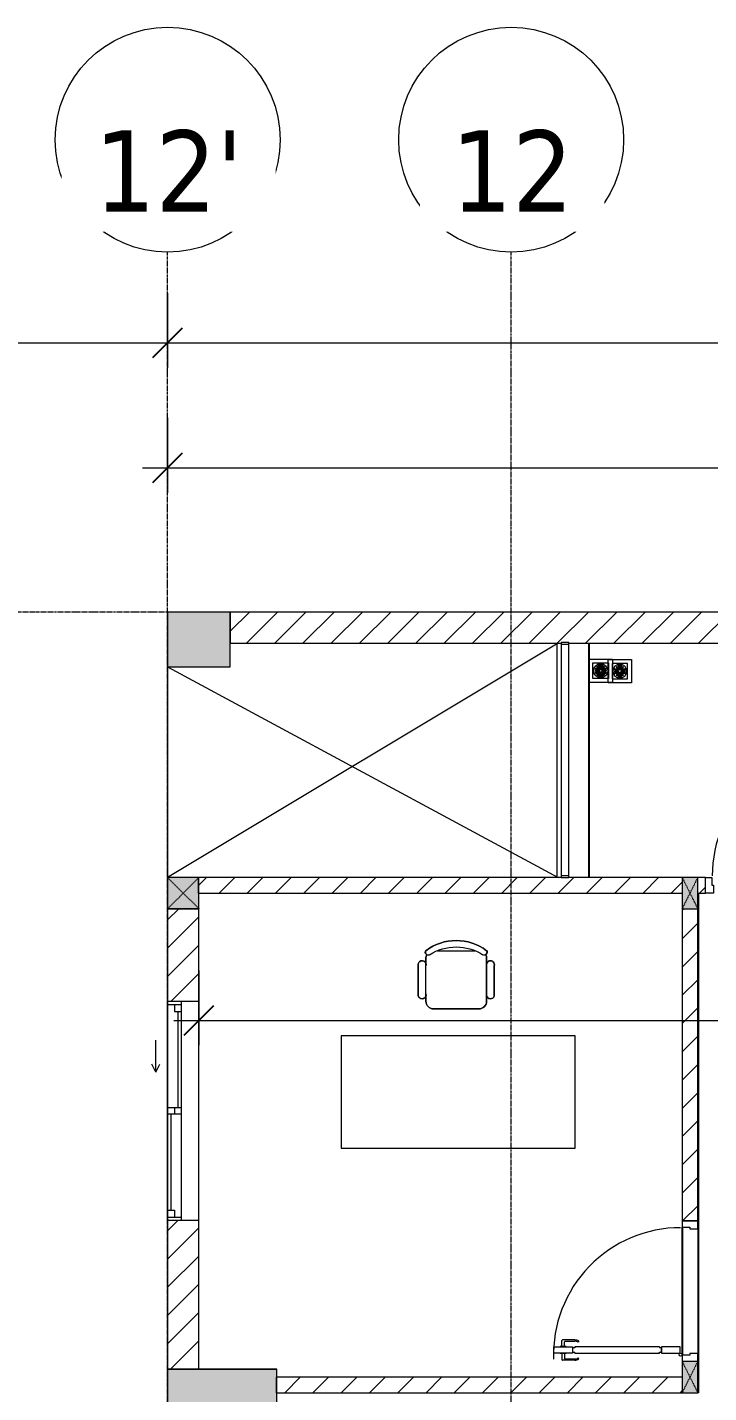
# Model space of a CAD drawing. Header units: millimetres. Extents: x 962 to 239635, y -15958 to 82755.
# Drawn here: x 166805 to 171168, y 73237 to 81982 of the extents above; entities that cross this region are included whole.
import ezdxf

# ---------------------------------------------------------------- set-up
doc = ezdxf.new("R2010")
doc.units = ezdxf.units.MM
doc.linetypes.add('Dash', pattern=[6, 3, -3])
doc.linetypes.add('Grid Line', pattern=[22.225, 12.7, -3.175, 3.175, -3.175])
for name, color, linetype, lineweight in [('0-1', 7, 'Continuous', 5), ('A-ANNO-DIMS', 211, 'Continuous', 9), ('A-ANNO-DIMS-160', 211, 'Continuous', 9), ('A-DETL-GENF-1', 9, 'Continuous', 9), ('A-DETL-THIN-1', 151, 'Continuous', 9), ('A-DOOR-1', 254, 'Continuous', 9), ('A-DOOR-2', 9, 'Continuous', 9), ('A-FLOR-1', 250, 'Continuous', 9), ('A-FLOR-2', 9, 'Continuous', 9), ('A-FLOR-HRAL-1', 254, 'Continuous', 9), ('A-FLOR-HRAL-2', 9, 'Continuous', 9), ('A-GLAZ', 151, 'Continuous', 9), ('A-WALL', 113, 'Continuous', 9), ('A-WALL-1', 253, 'Continuous', 18), ('A-WALL-2', 9, 'Continuous', 9), ('A-WALL-3', 113, 'Continuous', 18), ('A-WALL-PATT-1', 10, 'Continuous', 9), ('A-WALL-PATT-2', 111, 'Continuous', 9), ('G-IMPT', 8, 'Continuous', 9), ('I-FURN', 30, 'Continuous', 9), ('I-FURN-1', 254, 'Continuous', 9), ('M-EQPM', 50, 'Continuous', 9), ('M-EQPM-1', 254, 'Continuous', 9), ('S-COLS', 52, 'Continuous', 9), ('S-COLS-1', 52, 'Continuous', 5), ('S-COLS-2', 7, 'Continuous', 18), ('S-COLS-3', 254, 'Continuous', 9), ('S-COLS-4', 253, 'Continuous', 18), ('S-COLS-5', 52, 'Dash', 9), ('S-COLS-6', 52, 'Continuous', 18), ('S-COLS-HDLN', 52, 'Dash', 9), ('S-COLS-HDLN-1', 9, 'Dash', 9), ('S-GRID-1', 1, 'Grid Line', 9), ('S-GRID-IDEN', 1, 'Continuous', 9)]:
    doc.layers.add(name, color=color, linetype=linetype, lineweight=lineweight)
doc.styles.add('Tahoma_B', font='tahomabd_0.ttf', dxfattribs={"height": 520})
doc.styles.add('UTM Avo', font='UTM Avo.ttf', dxfattribs={"width": 0.9, "height": 400})
doc.dimstyles.new('1_Dim_chi_tiet_2_5', dxfattribs={"dimscale": 304.8, "dimtxt": 399.720379, "dimasz": 0.629921, "dimexe": 0.524934, "dimexo": 0.0625, "dimgap": 0.052493, "dimtad": 1, "dimdec": 0, "dimrnd": 5, "dimzin": 0, "dimdsep": 46, "dimtxsty": 'UTM Avo', "dimblk1": 'OBLIQUE', "dimblk2": 'OBLIQUE', "dimsah": 1, "dimcen": 0.09, "dimdle": 0.524934, "dimazin": 0, "dimtfac": 1, "dimtdec": 4, "dimtix": 1, "dimtmove": 0, "dimatfit": 3, "dimfxl": 1.049869, "dimfxlon": 1, "dimtvp": 1, "dimtolj": 1, "dimtzin": 0, "dimarcsym": 2})
doc.dimstyles.new('1_Dim_chi_tiet_2_5_1', dxfattribs={"dimscale": 304.8, "dimtxt": 399.720379, "dimasz": 0.629921, "dimexe": 0.524934, "dimexo": 0.0625, "dimgap": 0.052493, "dimtad": 1, "dimdec": 0, "dimrnd": 5, "dimzin": 0, "dimdsep": 46, "dimtxsty": 'UTM Avo', "dimblk1": 'OBLIQUE', "dimblk2": 'OBLIQUE', "dimsah": 1, "dimcen": 0.09, "dimdle": 0.524934, "dimazin": 0, "dimtfac": 1, "dimtdec": 4, "dimtix": 1, "dimtmove": 0, "dimatfit": 3, "dimfxl": 1.049869, "dimfxlon": 1, "dimtvp": 1, "dimtolj": 1, "dimtzin": 0, "dimarcsym": 2})
pattern_1 = [(45, (0, 0), (-90.50967, 90.50967), [])]
pattern_2 = [(45, (61750.9, 0), (-90.50967, 90.50967), [])]

# ---------------------------------------------------------------- blocks, each defined once
blk = doc.blocks.new('NCV_TKTC_KET CAU_rvt-1-TKCS_MB TẦNG 2')
at = {"layer": 'S-COLS-1'}
for points in [[(106352.6, 77886.9), (106352.6, 78236.9), (105952.6, 78236.9), (105952.6, 77886.9), (106088.8, 77886.9)], [(106652.6, 73036.9), (106652.6, 73386.9), (105952.6, 73386.9), (105952.6, 73036.9), (105977.6, 73036.9), (105977.6, 73041.9), (106027.6, 73041.9), (106027.6, 73036.9), (106088.8, 73036.9)]]:
    blk.add_hatch(color=256, dxfattribs=at).paths.add_polyline_path(points)
at = {"layer": 'A-FLOR-1'}
blk.add_line((105952.4, 76536.9), (105952.4, 69961.9), dxfattribs=at)
at = {"layer": 'S-COLS-2'}
for p, q in [((106352.6, 78236.9), (105952.6, 78236.9)), ((105952.6, 78236.9), (105952.6, 77886.9)), ((106352.6, 77886.9), (106352.6, 78236.9)), ((105952.6, 77886.9), (106352.6, 77886.9)), ((106652.6, 73386.9), (105952.6, 73386.9)), ((105952.6, 73386.9), (105952.6, 73036.9)), ((106652.6, 73036.9), (106652.6, 73386.9))]:
    blk.add_line(p, q, dxfattribs=at)
blk = doc.blocks.new('DOOR_CW_01 CANH MO-PANEL KINH - DIW_01-900x2200-CỬA GỖ VÂN LAMINATE-V77-TKCS_MB TẦNG 2')
at = {"layer": 'A-DETL-GENF-1'}
for p, q in [((-442, 737), (-442, 816.5)), ((-399, 820.5), (-438, 820.5)), ((-434, 799.5), (-434, 737)), ((-399, 803.5), (-430, 803.5)), ((-399, 831.8), (-397, 831.8)), ((-399, 792.2), (-399, 831.8)), ((-397, 792.2), (-399, 792.2)), ((-397, 872), (-357, 872)), ((-397, 752), (-397, 872)), ((-397, 792.2), (-397, 831.8)), ((-357, 872), (-357, 752)), ((-357, 792.2), (-357, 831.8)), ((-355, 831.8), (-357, 831.8)), ((-357, 792.2), (-355, 792.2)), ((-355, 792.2), (-355, 831.8)), ((-355, 820.5), (-316, 820.5)), ((-355, 803.5), (-324, 803.5)), ((-320, 799.5), (-320, 737)), ((-312, 737), (-312, 816.5)), ((-433.9, 711.2), (-427.3, 715.8)), ((-357, 752), (-397, 752)), ((-397, 738), (-391, 738)), ((-397, 738), (-397, 196)), ((-363, 752), (-391, 752)), ((-391, 752), (-391, 738)), ((-363, 738), (-363, 752)), ((-357, 738), (-363, 738)), ((-357, 196), (-357, 738)), ((-320.1, 711.2), (-326.7, 715.8)), ((-397, 196), (-391, 196)), ((-357, 182), (-397, 182)), ((-397, 182), (-397, 62)), ((-391, 196), (-391, 182)), ((-391, 182), (-363, 182)), ((-357, 196), (-363, 196)), ((-363, 182), (-363, 196)), ((-357, 62), (-357, 182)), ((-397, 62), (-357, 62))]:
    blk.add_line(p, q, dxfattribs=at)
blk.add_circle((-407, 60), 10, dxfattribs=at)
for centre, radius, start, end in [((-438, 816.5), 4, 90, 180), ((-407, 60), 814, 360, 92), ((-430, 799.5), 4, 90, 180), ((-324, 799.5), 4, 360, 90), ((-316, 816.5), 4, 0, 90), ((-397, 737), 45, 180, 215), ((-397, 737), 37, 180, 215), ((-357, 737), 37, 325, 0), ((-357, 737), 45, 325, 0)]:
    blk.add_arc(centre, radius, start, end, dxfattribs=at)
at = {"layer": 'A-DOOR-2'}
for p, q in [((-410, 50), (-450, 50)), ((-410, 0), (-410, 50)), ((-400, 0), (-410, 0)), ((-407, 50), (-382, 50)), ((-400, -50), (-400, 0)), ((410, 0), (400, 0)), ((400, 0), (400, -50)), ((450, 50), (410, 50)), ((410, 50), (410, 0)), ((450, -50), (450, 50)), ((-450, -50), (-400, -50)), ((400, -50), (450, -50))]:
    blk.add_line(p, q, dxfattribs=at)
blk = doc.blocks.new('BAN LV A - BAN LV A_dwg_ban hoc2-348006-TKCS_MB TẦNG 2')
at = {"layer": 'I-FURN'}
for p, q in [((145.8, 437.4), (-145.8, 437.4)), ((-243, 354.4), (-243, 162)), ((-194.4, 388.8), (-194.4, 113.4)), ((194.4, 113.4), (194.4, 388.8)), ((194.4, 351.4), (194.4, 150.8)), ((243.7, 162), (243.7, 354.4)), ((-120.5, 64.8), (120.5, 64.8))]:
    blk.add_line(p, q, dxfattribs=at)
at = {"layer": 'I-FURN', "flags": 128}
blk.add_lwpolyline([(-737.8, 610.5), (-737.8, 1330.5), (-154.9, 1330.5), (762.2, 1330.5), (762.2, 610.5)], close=True, dxfattribs=at)
at = {"layer": 'I-FURN'}
for centre, radius, start, end in [((-145.8, 388.8), 48.6, 90, 180), ((145.8, 388.8), 48.6, 360, 90), ((-218.7, 347.3), 25.3, 343.7398, 163.7398), ((219.4, 347.3), 25.3, 16.2602, 170.70537), ((-218.7, 154.9), 25.3, 163.7398, 16.2602), ((-180.2, 75.4), 17.8, 57.97259, 216.69006), ((-145.8, 113.4), 48.6, 180, 207.58444), ((0, 359.3), 318.2, 237.57575, 302.42425), ((180.2, 75.4), 17.8, 323.30994, 122.02741), ((145.8, 113.4), 48.6, 332.41556, 0), ((219.4, 154.9), 25.3, 189.29463, 16.2602), ((0, 324), 324, 233.1301, 306.8699)]:
    blk.add_arc(centre, radius, start, end, dxfattribs=at)
blk = doc.blocks.new('BAN LV A - BAN LV A_dwg-348005-TKCS_MB TẦNG 2')
at = {"extrusion": (0, 0, -1), "zscale": -1, "rotation": 180}
blk.add_blockref('BAN LV A - BAN LV A_dwg_ban hoc2-348006-TKCS_MB TẦNG 2', (-729, 1383.7), dxfattribs=at)
blk = doc.blocks.new('BAN LV A - BAN LV A-348231-TKCS_MB TẦNG 2')
at = {"layer": 'I-FURN-1'}
for p, q in [((534.6, 1270.3), (534.6, 1235.9)), ((923.4, 1232.9), (923.4, 1270.3)), ((486, 1221.7), (486, 1029.3)), ((972.7, 1029.3), (972.7, 1221.7)), ((534.6, 1029.3), (534.6, 994.9)), ((923.4, 994.9), (923.4, 1032.3)), ((583.2, 946.3), (874.8, 946.3)), ((1491.2, 773.2), (-8.8, 773.2)), ((-8.8, 773.2), (-8.8, 53.2)), ((1491.2, 53.2), (1491.2, 773.2)), ((-8.8, 53.2), (1491.2, 53.2))]:
    blk.add_line(p, q, dxfattribs=at)
for centre, radius, start, end in [((548.9, 1308.3), 17.8, 143.30994, 240.59603), ((729, 1059.7), 324, 53.1301, 126.8699), ((909.2, 1308.3), 17.8, 299.40397, 36.69006), ((510.3, 1228.8), 25.3, 16.2602, 196.2602), ((583.2, 1270.3), 48.6, 152.41556, 180), ((874.8, 1270.3), 48.6, 360, 27.58444), ((948.4, 1228.8), 25.3, 343.7398, 170.70537), ((510.3, 1036.4), 25.3, 196.2602, 343.7398), ((583.2, 994.9), 48.6, 180, 270), ((874.8, 994.9), 48.6, 270, 360), ((948.4, 1036.4), 25.3, 189.29463, 343.7398)]:
    blk.add_arc(centre, radius, start, end, dxfattribs=at)
blk.add_blockref('BAN LV A - BAN LV A_dwg-348005-TKCS_MB TẦNG 2', (0, 0))
blk = doc.blocks.new('THU NUOC - THU NUOC-455054-TKCS_MB TẦNG 2')
at = {"layer": 'M-EQPM-1'}
for p, q in [((-66.3, -70.6), (-66.3, 79.4)), ((-66.3, 79.4), (83.7, 79.4)), ((58.7, 54.4), (-41.3, 54.4)), ((-41.3, 54.4), (-41.3, -45.6)), ((-23.3, 19.6), (40.9, 19.6)), ((40.9, 13.6), (-23.3, 13.6)), ((-23.3, 7.2), (0.7, 7.2)), ((0.7, 1.2), (-23.3, 1.2)), ((-11, 32.1), (28.5, 32.1)), ((28.5, 26.1), (-11, 26.1)), ((-1.1, 44.5), (18.5, 44.5)), ((18.5, 38.5), (-1.1, 38.5)), ((0.7, 7.2), (0.7, 1.2)), ((16.7, 1.2), (16.7, 7.2)), ((16.7, 7.2), (40.9, 7.2)), ((40.9, 1.2), (16.7, 1.2)), ((58.7, -45.6), (58.7, 54.4)), ((83.7, 79.4), (83.7, -70.6)), ((83.7, -70.6), (-66.3, -70.6)), ((-41.3, -45.6), (58.7, -45.6)), ((-23.3, -4.8), (40.9, -4.8)), ((40.9, -10.8), (-23.3, -10.8)), ((-11, -17.3), (28.5, -17.3)), ((28.5, -23.3), (-11, -23.3)), ((-1.1, -29.6), (18.5, -29.6)), ((18.5, -35.6), (-1.1, -35.6))]:
    blk.add_line(p, q, dxfattribs=at)
for centre, radius, start, end in [((8.7, 4.4), 45, 0, 180), ((8.7, 4.4), 45, 360, 180), ((8.7, 4.4), 45, 180, 0), ((8.7, 4.4), 45, 180, 360), ((-23.3, 16.6), 3, 90, 270), ((-23.3, 4.2), 3, 90, 270), ((-11, 29.1), 3, 90, 270), ((-1.1, 41.5), 3, 90, 270), ((18.5, 41.5), 3, 270, 90), ((28.5, 29.1), 3, 270, 90), ((40.9, 16.6), 3, 270, 90), ((40.9, 4.2), 3, 270, 90), ((-23.3, -7.8), 3, 90, 270), ((-11, -20.3), 3, 90, 270), ((-1.1, -32.6), 3, 90, 270), ((18.5, -32.6), 3, 270, 90), ((28.5, -20.3), 3, 270, 90), ((40.9, -7.8), 3, 270, 90)]:
    blk.add_arc(centre, radius, start, end, dxfattribs=at)
blk = doc.blocks.new('Railing - 50 x 10mm-901205-TKCS_MB TẦNG 2')
at = {"layer": 'A-FLOR-HRAL-2'}
for p, q in [((25, 5), (-25, 5)), ((-25, 5), (-25, -5)), ((25, -5), (25, 5)), ((-25, -5), (25, -5))]:
    blk.add_line(p, q, dxfattribs=at)
blk = doc.blocks.new('Railing - Railing-942162-TKCS_MB TẦNG 2')
at = {"layer": 'A-FLOR-HRAL-2'}
for p, q in [((85564, 68771.2), (85564, 67285.8)), ((85614, 67285.8), (85614, 68771.2))]:
    blk.add_line(p, q, dxfattribs=at)
for p in [(85589, 68776.2), (85589, 67280.8)]:
    blk.add_blockref('Railing - 50 x 10mm-901205-TKCS_MB TẦNG 2', p)
blk = doc.blocks.new('G1_SOF - BO TRU - 100x200-745959-TKCS_MB TẦNG 2')
at = {"layer": 'S-COLS'}
blk.add_hatch(color=256, dxfattribs=at).paths.add_polyline_path([(-50, 100), (-50, -100), (50, -100), (50, 100)])
at = {"layer": 'S-COLS-4'}
for p, q in [((50, 100), (-50, 100)), ((-50, 100), (-50, -100)), ((50, -100), (50, 100)), ((-50, -100), (50, -100))]:
    blk.add_line(p, q, dxfattribs=at)
at = {"layer": 'S-COLS-HDLN-1'}
for p, q in [((50, 100), (-50, -100)), ((-50, 100), (50, -100))]:
    blk.add_line(p, q, dxfattribs=at)
blk = doc.blocks.new('DOOR_CW_01 CANH MO-PANEL KINH - DIG_01-900x2200-CỬA NHÔM KÍNH-901215-TKCS_MB TẦNG 2')
at = {"layer": 'A-DETL-GENF-1'}
for p, q in [((-397, -182), (-397, -62)), ((-397, -62), (-357, -62)), ((-357, -62), (-357, -182)), ((-357, -182), (-397, -182)), ((-397, -196), (-391, -196)), ((-397, -738), (-397, -196)), ((-391, -196), (-391, -182)), ((-391, -182), (-363, -182)), ((-363, -182), (-363, -196)), ((-357, -196), (-363, -196)), ((-357, -196), (-357, -738)), ((-442, -737), (-442, -816.5)), ((-434, -799.5), (-434, -737)), ((-433.9, -711.2), (-427.3, -715.8)), ((-397, -738), (-391, -738)), ((-357, -752), (-397, -752)), ((-397, -752), (-397, -872)), ((-391, -752), (-391, -738)), ((-363, -752), (-391, -752)), ((-357, -738), (-363, -738)), ((-363, -738), (-363, -752)), ((-357, -872), (-357, -752)), ((-320.1, -711.2), (-326.7, -715.8)), ((-320, -799.5), (-320, -737)), ((-312, -737), (-312, -816.5)), ((-399, -820.5), (-438, -820.5)), ((-399, -803.5), (-430, -803.5)), ((-399, -792.2), (-399, -831.8)), ((-397, -792.2), (-399, -792.2)), ((-399, -831.8), (-397, -831.8)), ((-397, -792.2), (-397, -831.8)), ((-397, -872), (-357, -872)), ((-357, -792.2), (-357, -831.8)), ((-357, -792.2), (-355, -792.2)), ((-355, -831.8), (-357, -831.8)), ((-355, -792.2), (-355, -831.8)), ((-355, -803.5), (-324, -803.5)), ((-355, -820.5), (-316, -820.5))]:
    blk.add_line(p, q, dxfattribs=at)
blk.add_circle((-407, -60), 10, dxfattribs=at)
for centre, radius, start, end in [((-407, -60), 814, 268, 0), ((-397, -737), 45, 145, 180), ((-397, -737), 37, 145, 180), ((-357, -737), 37, 0, 35), ((-357, -737), 45, 360, 35), ((-438, -816.5), 4, 180, 270), ((-430, -799.5), 4, 180, 270), ((-324, -799.5), 4, 270, 0), ((-316, -816.5), 4, 270, 0)]:
    blk.add_arc(centre, radius, start, end, dxfattribs=at)
at = {"layer": 'A-DOOR-2'}
for p, q in [((-450, -50), (-450, 50)), ((-450, 50), (-400, 50)), ((-400, 50), (-400, 0)), ((400, 0), (400, 50)), ((400, 50), (450, 50)), ((450, 50), (450, -50)), ((-410, -50), (-450, -50)), ((-410, 0), (-410, -50)), ((-400, 0), (-410, 0)), ((-407, -50), (-382, -50)), ((410, 0), (400, 0)), ((410, -50), (410, 0)), ((450, -50), (410, -50))]:
    blk.add_line(p, q, dxfattribs=at)
blk = doc.blocks.new('NCV_TKTC_TANG 2_rvt-1-TKCS_MB TẦNG 2')
at = {"layer": 'A-WALL-PATT-1'}
h = blk.add_hatch(dxfattribs=at)
h.set_pattern_fill('FP_1', color=256, style=0, pattern_type=2)
h.set_pattern_definition(pattern_1)
h.paths.add_polyline_path([(109247.5, 76436.9), (109247.5, 76536.9), (106147.5, 76536.9), (106147.5, 76436.9), (108506.9, 76436.9)])
h = blk.add_hatch(dxfattribs=at)
h.set_pattern_fill('FP_1', color=256, style=0, pattern_type=2)
h.set_pattern_definition(pattern_1)
h.paths.add_polyline_path([(110297.5, 76436.9), (110347.5, 76436.9), (110347.5, 76536.9), (110297.5, 76536.9), (110297.5, 76525.8)])
h.paths.add_polyline_path([(109347.5, 76436.9), (109397.5, 76436.9), (109397.5, 76536.9), (109347.5, 76536.9), (109347.5, 76525.8)])
h = blk.add_hatch(dxfattribs=at)
h.set_pattern_fill('FP_1', color=256, style=0, pattern_type=2)
h.set_pattern_definition(pattern_1)
h.paths.add_polyline_path([(109347.5, 74336.9), (109347.5, 76336.9), (109247.5, 76336.9), (109247.5, 74336.9), (109312.9, 74336.9)])
h = blk.add_hatch(dxfattribs=at)
h.set_pattern_fill('FP_1', color=256, style=0, pattern_type=2)
h.set_pattern_definition(pattern_1)
h.paths.add_polyline_path([(109247.5, 73236.9), (109247.5, 73336.9), (106647.5, 73336.9), (106647.5, 73236.9)])
at = {"layer": 'A-FLOR-2'}
for p, q in [((108652.6, 78036.9), (108652.6, 76536.9)), ((109352.6, 76436.9), (109352.6, 73236.9)), ((109252.6, 73476.9), (109252.6, 74296.9)), ((106152.6, 73386.9), (106652.6, 73386.9)), ((109352.6, 73236.9), (109347.5, 73236.9))]:
    blk.add_line(p, q, dxfattribs=at)
at = {"layer": 'A-WALL-1'}
for p, q in [((108472.5, 76536.9), (106147.5, 76536.9)), ((106147.5, 76536.9), (106147.5, 76436.9)), ((109247.5, 76536.9), (108522.5, 76536.9)), ((109397.5, 76536.9), (109347.5, 76536.9)), ((109397.5, 76436.9), (109397.5, 76536.9)), ((106147.5, 76436.9), (109247.5, 76436.9)), ((109347.5, 76436.9), (109397.5, 76436.9)), ((109247.5, 76336.9), (109247.5, 74336.9)), ((109347.5, 74336.9), (109347.5, 76336.9)), ((109247.5, 74336.9), (109347.5, 74336.9)), ((109247.5, 73336.9), (106647.5, 73336.9)), ((106647.5, 73336.9), (106647.5, 73236.9)), ((106647.5, 73236.9), (109247.5, 73236.9))]:
    blk.add_line(p, q, dxfattribs=at)
at = {"layer": 'A-WALL-2'}
for p, q in [((108447.5, 76536.9), (108447.5, 78036.9)), ((108647.5, 78036.9), (108647.5, 76536.9)), ((109247.5, 73476.9), (109247.5, 74296.9)), ((109347.5, 74286.9), (109347.5, 73486.9))]:
    blk.add_line(p, q, dxfattribs=at)
at = {"layer": 'A-DOOR-1'}
for name, p, rotation in [('DOOR_CW_01 CANH MO-PANEL KINH - DIG_01-900x2200-CỬA NHÔM KÍNH-901215-TKCS_MB TẦNG 2', (109847.5, 76486.9), 180), ('DOOR_CW_01 CANH MO-PANEL KINH - DIW_01-900x2200-CỬA GỖ VÂN LAMINATE-V77-TKCS_MB TẦNG 2', (109297.5, 73886.9), 89.9999999999992)]:
    blk.add_blockref(name, p, dxfattribs=dict(at, rotation=rotation))
at = {"layer": 'A-FLOR-HRAL-1'}
blk.add_blockref('Railing - Railing-942162-TKCS_MB TẦNG 2', (22908.5, 9260.7), dxfattribs=at)
at = {"layer": 'I-FURN-1'}
blk.add_blockref('BAN LV A - BAN LV A-348231-TKCS_MB TẦNG 2', (107071.8, 74749.2), dxfattribs=at)
at = {"layer": 'M-EQPM-1'}
blk.add_blockref('THU NUOC - THU NUOC-455054-TKCS_MB TẦNG 2', (108839.9, 77853.8), dxfattribs=at)
at = {"layer": 'S-COLS-3'}
for p in [(109297.5, 76436.9), (109297.5, 73336.9)]:
    blk.add_blockref('G1_SOF - BO TRU - 100x200-745959-TKCS_MB TẦNG 2', p, dxfattribs=at)
blk = doc.blocks.new('1_FAMILY RVT - W01-WxH 1400x1400xmm-389822-TKCS_MB TẦNG 2')
at = {"layer": 'A-GLAZ'}
for p, q in [((248.4, 172.39), (299.2, 197.79)), ((-700, 96.19), (-700, -103.81)), ((700, 96.19), (-700, 96.19)), ((-700, 96.19), (-636.5, 96.19)), ((-680.95, 96.19), (-680.95, 7.29)), ((-636.5, 96.19), (-22.225, 96.19)), ((-636.5, 96.19), (-636.5, 51.74)), ((-22.225, 7.29), (-22.225, 96.19)), ((-22.225, 96.19), (22.225, 96.19)), ((22.225, 96.19), (680.95, 96.19)), ((22.225, 96.19), (22.225, 7.29)), ((248.4, 172.39), (299.2, 146.99)), ((248.4, 172.39), (451.6, 172.39)), ((680.95, 96.19), (700, 96.19)), ((680.95, 96.19), (680.95, 7.29)), ((700, -103.81), (700, 96.19)), ((-700, 7.29), (-680.95, 7.29)), ((-636.5, 51.74), (-680.95, 51.74)), ((-680.95, 7.29), (-22.225, 7.29)), ((-636.5, 73.965), (-22.225, 73.965)), ((22.225, 51.74), (-22.225, 51.74)), ((-22.225, 7.29), (22.225, 7.29)), ((22.225, 29.515), (636.5, 29.515)), ((22.225, 7.29), (636.5, 7.29)), ((636.5, 51.74), (636.5, 7.29)), ((680.95, 51.74), (636.5, 51.74)), ((636.5, 7.29), (700, 7.29)), ((-700, -103.81), (700, -103.81))]:
    blk.add_line(p, q, dxfattribs=at)
blk = doc.blocks.new('TKTC_XREF_251221_MB TANG 2-7 - TKTC_XREF_260130_MB TANG 2-5_dwg_THU NUOC - THU NUOC-444531-TKCS_MB TẦNG 1-4746810-TKCS_MB TẦNG 2')
at = {"layer": 'G-IMPT'}
for p, q in [((-23.3, 10.8), (40.9, 10.8)), ((40.9, 4.8), (-23.3, 4.8)), ((-11, 23.3), (28.5, 23.3)), ((28.5, 17.3), (-11, 17.3)), ((-1.1, 35.6), (18.5, 35.6)), ((18.5, 29.6), (-1.1, 29.6)), ((-23.3, -13.6), (40.9, -13.6)), ((40.9, -19.6), (-23.3, -19.6)), ((-11, -26.1), (28.5, -26.1)), ((28.5, -32.1), (-11, -32.1)), ((-1.1, -38.5), (18.5, -38.5)), ((18.5, -44.5), (-1.1, -44.5))]:
    blk.add_line(p, q, dxfattribs=at)
at = {"layer": 'G-IMPT', "flags": 128}
for points in [[(83.7, -79.4), (83.7, 70.6), (-66.3, 70.6), (-66.3, -79.4)], [(58.7, -54.4), (58.7, 45.6), (-41.3, 45.6), (-41.3, -54.4)]]:
    blk.add_lwpolyline(points, close=True, dxfattribs=at)
for points in [[(-23.3, -1.2), (0.7, -1.2), (0.7, -7.2), (-23.3, -7.2)], [(40.9, -7.2), (16.7, -7.2), (16.7, -1.2), (40.9, -1.2)]]:
    blk.add_lwpolyline(points, dxfattribs=at)
at = {"layer": 'G-IMPT'}
for centre, radius, start, end in [((8.7, -4.4), 45, 360, 180), ((8.7, -4.4), 45, 360, 180), ((-23.3, 7.8), 3, 90, 270), ((-11, 20.3), 3, 90, 270), ((-1.1, 32.6), 3, 90, 270), ((18.5, 32.6), 3, 270, 90), ((28.5, 20.3), 3, 270, 90), ((40.9, 7.8), 3, 270, 90), ((8.7, -4.4), 45, 180, 360), ((8.7, -4.4), 45, 180, 360), ((-23.3, -4.2), 3, 90, 270), ((-23.3, -16.6), 3, 90, 270), ((-11, -29.1), 3, 90, 270), ((-1.1, -41.5), 3, 90, 270), ((18.5, -41.5), 3, 270, 90), ((28.5, -29.1), 3, 270, 90), ((40.9, -4.2), 3, 270, 90), ((40.9, -16.6), 3, 270, 90)]:
    blk.add_arc(centre, radius, start, end, dxfattribs=at)
blk = doc.blocks.new('TKTC_XREF_251221_MB TANG 2-7 - TKTC_XREF_251221_MB TANG 2-7-2039446-TKCS_MB TẦNG 2')
at = {"layer": 'M-EQPM'}
blk.add_line((72300, 60650), (72300, 59300), dxfattribs=at)
at = {"extrusion": (0, 0, -1), "zscale": -1}
blk.add_blockref('TKTC_XREF_251221_MB TANG 2-7 - TKTC_XREF_260130_MB TANG 2-5_dwg_THU NUOC - THU NUOC-444531-TKCS_MB TẦNG 1-4746810-TKCS_MB TẦNG 2', (-75082, 60628.2), dxfattribs=at)
blk = doc.blocks.new('G1_SOF - BO TRU - 200x200-3052401-TKCS_MB TẦNG 2')
at = {"layer": 'S-COLS-HDLN'}
for p, q in [((-100, -100), (100, 100)), ((100, -100), (-100, 100))]:
    blk.add_line(p, q, dxfattribs=at)
blk = doc.blocks.new('Grid - M_Grid Head - Circle-353313-TKCS_MB TẦNG 2')
at = {"layer": 'S-GRID-IDEN'}
blk.add_circle((0, 0), 4.5, dxfattribs=at)
blk = doc.blocks.new('DIMBLOCK29-TKCS_MB TẦNG 2')
at = {"layer": 'A-ANNO-DIMS-160'}
for p, q in [((116703.5, 80280.4), (116703.5, 79800.4)), ((116703.5, 79960.4), (116703.5, 80280.4)), ((167703.5, 80280.4), (167703.5, 79800.4)), ((167703.5, 79960.4), (167703.5, 80280.4)), ((116543.5, 79960.4), (167863.5, 79960.4))]:
    blk.add_line(p, q, dxfattribs=at)
at = {"layer": 'A-ANNO-DIMS-160', "lineweight": 25}
for p, q in [((116703.5, 79960.4), (116799.5, 80056.4)), ((167703.5, 79960.4), (167799.5, 80056.4)), ((116703.5, 79960.4), (116607.5, 79864.4)), ((167703.5, 79960.4), (167607.5, 79864.4))]:
    blk.add_line(p, q, dxfattribs=at)
at = {"layer": 'A-ANNO-DIMS-160', "color": 0, "insert": (141518.8, 80480), "char_height": 400, "width": 1643.295, "attachment_point": 1, "line_spacing_factor": 1.110334, "style": 'UTM Avo'}
blk.add_mtext('51000', dxfattribs=at)
blk = doc.blocks.new('_Oblique')
at = {"color": 0, "linetype": 'ByBlock', "lineweight": -2}
blk.add_line((-0.5, -0.5), (0.5, 0.5), dxfattribs=at)
blk = doc.blocks.new('DIMBLOCK30-TKCS_MB TẦNG 2')
at = {"layer": 'A-ANNO-DIMS-160'}
for p, q in [((167703.5, 80280.4), (167703.5, 79800.4)), ((167703.5, 79960.4), (167703.5, 80280.4)), ((189003.5, 80280.4), (189003.5, 79800.4)), ((189003.5, 79960.4), (189003.5, 80280.4)), ((167543.5, 79960.4), (189163.5, 79960.4))]:
    blk.add_line(p, q, dxfattribs=at)
at = {"layer": 'A-ANNO-DIMS-160', "lineweight": 25}
for p, q in [((167703.5, 79960.4), (167799.5, 80056.4)), ((189003.5, 79960.4), (189099.5, 80056.4)), ((167703.5, 79960.4), (167607.5, 79864.4)), ((189003.5, 79960.4), (188907.5, 79864.4))]:
    blk.add_line(p, q, dxfattribs=at)
at = {"layer": 'A-ANNO-DIMS-160', "color": 0, "insert": (177668.8, 80480), "char_height": 400, "width": 1643.295, "attachment_point": 1, "line_spacing_factor": 1.110334, "style": 'UTM Avo'}
blk.add_mtext('21300', dxfattribs=at)
blk = doc.blocks.new('DIMBLOCK31-TKCS_MB TẦNG 2')
at = {"layer": 'A-ANNO-DIMS-160'}
for p, q in [((167703.5, 79480.4), (167703.5, 79000.4)), ((167703.5, 79160.4), (167703.5, 79480.4)), ((176703.5, 79480.4), (176703.5, 79000.4)), ((176703.5, 79160.4), (176703.5, 79480.4)), ((167543.5, 79160.4), (176703.5, 79160.4))]:
    blk.add_line(p, q, dxfattribs=at)
at = {"layer": 'A-ANNO-DIMS-160', "lineweight": 25}
for p, q in [((167703.5, 79160.4), (167799.5, 79256.4)), ((176703.5, 79160.4), (176799.5, 79256.4)), ((167703.5, 79160.4), (167607.5, 79064.4)), ((176703.5, 79160.4), (176607.5, 79064.4))]:
    blk.add_line(p, q, dxfattribs=at)
at = {"layer": 'A-ANNO-DIMS-160', "color": 0, "insert": (171655.7, 79680), "char_height": 400, "width": 1314.636, "attachment_point": 1, "line_spacing_factor": 1.110334, "style": 'UTM Avo'}
blk.add_mtext('9000', dxfattribs=at)
blk = doc.blocks.new('DIMBLOCK352-TKCS_MB TẦNG 2')
at = {"layer": 'A-ANNO-DIMS-160'}
for p, q in [((167903.5, 75941.8), (167903.5, 75461.8)), ((167903.5, 75621.8), (167903.5, 75941.8)), ((176503.5, 75941.8), (176503.5, 75461.8)), ((176503.5, 75621.8), (176503.5, 75941.8)), ((167743.5, 75621.8), (176663.5, 75621.8))]:
    blk.add_line(p, q, dxfattribs=at)
at = {"layer": 'A-ANNO-DIMS-160', "lineweight": 25}
for p, q in [((167903.5, 75621.8), (167999.5, 75717.8)), ((176503.5, 75621.8), (176599.5, 75717.8)), ((167903.5, 75621.8), (167807.5, 75525.8)), ((176503.5, 75621.8), (176407.5, 75525.8))]:
    blk.add_line(p, q, dxfattribs=at)
at = {"layer": 'A-ANNO-DIMS-160', "color": 0, "insert": (171655.7, 76141.4), "char_height": 400, "width": 1314.636, "attachment_point": 1, "line_spacing_factor": 1.110334, "style": 'UTM Avo'}
blk.add_mtext('8600', dxfattribs=at)

msp = doc.modelspace()

# ---------------------------------------------------------------- hatches: boundary and pattern name
at = {"layer": 'A-WALL-PATT-2'}
h = msp.add_hatch(dxfattribs=at)
h.set_pattern_fill('FP_1', color=256, style=0, pattern_type=2)
h.set_pattern_definition(pattern_2)
h.paths.add_polyline_path([(171063.8, 78036.9), (171503.4, 78036.9), (171503.4, 78236.9), (168103.5, 78236.9), (168103.5, 78036.9), (170223.4, 78036.9), (170223.4, 78041.9), (170273.4, 78041.9), (170273.4, 78036.9), (170660.8, 78036.9)])
h = msp.add_hatch(dxfattribs=at)
h.set_pattern_fill('FP_1', color=256, style=0, pattern_type=2)
h.set_pattern_definition(pattern_2)
h.paths.add_polyline_path([(167703.5, 73386.9), (167903.5, 73386.9), (167903.5, 74342.2), (167703.5, 74342.2)])
h.paths.add_polyline_path([(167903.5, 75742.2), (167903.5, 76336.9), (167703.5, 76336.9), (167703.5, 75742.2), (167839.7, 75742.2)])
at = {"layer": 'S-COLS-1'}
msp.add_hatch(color=256, dxfattribs=at).paths.add_polyline_path([(167903.5, 76336.9), (167903.5, 76536.9), (167703.5, 76536.9), (167703.5, 76336.9), (167839.7, 76336.9)])

# ---------------------------------------------------------------- linework, layer by layer
at = {"layer": 'A-DETL-THIN-1'}
for p, q in [((170203.5, 78036.9), (167703.5, 76536.9)), ((167703.5, 77886.9), (170203.5, 76536.9))]:
    msp.add_line(p, q, dxfattribs=at)
at = {"layer": 'A-WALL'}
msp.add_line((167903.5, 76336.9), (167703.5, 76336.9), dxfattribs=at)
at = {"layer": 'A-WALL-3'}
for p, q in [((171503.4, 78236.9), (168103.5, 78236.9)), ((168103.5, 78236.9), (168103.5, 78036.9)), ((168103.5, 78036.9), (170223.4, 78036.9)), ((170273.4, 78036.9), (171503.4, 78036.9)), ((167703.5, 76336.9), (167703.5, 75742.2)), ((167903.5, 75742.2), (167903.5, 76336.9)), ((167703.5, 74342.2), (167703.5, 73386.9)), ((167903.5, 73386.9), (167903.5, 74342.2)), ((167703.5, 73386.9), (167903.5, 73386.9))]:
    msp.add_line(p, q, dxfattribs=at)
at = {"layer": 'S-COLS'}
msp.add_line((167703.5, 76336.9), (167903.5, 76336.9), dxfattribs=at)
at = {"layer": 'S-COLS-6'}
for p, q in [((167903.5, 76536.9), (167703.5, 76536.9)), ((167703.5, 76536.9), (167703.5, 76336.9)), ((167903.5, 76336.9), (167903.5, 76536.9))]:
    msp.add_line(p, q, dxfattribs=at)
at = {"layer": 'S-GRID-1'}
for p, q in [((167703.5, 76542.3), (167703.5, 80542.3)), ((169903.5, 76542.3), (169903.5, 80542.3)), ((189415.6, 78236.9), (96253.4, 78236.9)), ((167703.5, 19351.6), (167703.5, 76542.3)), ((169903.5, 19351.6), (169903.5, 76542.3))]:
    msp.add_line(p, q, dxfattribs=at)

# ---------------------------------------------------------------- block references
at = {"layer": '0-1'}
for name in ['NCV_TKTC_KET CAU_rvt-1-TKCS_MB TẦNG 2', 'NCV_TKTC_TANG 2_rvt-1-TKCS_MB TẦNG 2']:
    msp.add_blockref(name, (61750.9, 0), dxfattribs=at)
at = {"layer": 'A-GLAZ', "rotation": 90}
msp.add_blockref('1_FAMILY RVT - W01-WxH 1400x1400xmm-389822-TKCS_MB TẦNG 2', (167799.7, 75042.2), dxfattribs=at)
at = {"layer": 'M-EQPM'}
msp.add_blockref('TKTC_XREF_251221_MB TANG 2-7 - TKTC_XREF_251221_MB TANG 2-7-2039446-TKCS_MB TẦNG 2', (95403.5, 17236.9), dxfattribs=at)
at = {"layer": 'S-COLS-5', "rotation": 180}
msp.add_blockref('G1_SOF - BO TRU - 200x200-3052401-TKCS_MB TẦNG 2', (167803.5, 76436.9), dxfattribs=at)
at = {"layer": 'S-GRID-IDEN', "xscale": 159.9999999999999, "yscale": 159.9999999999999, "zscale": 159.9999999999999}
for p in [(167703.5, 81262.3), (169903.5, 81262.3)]:
    msp.add_blockref('Grid - M_Grid Head - Circle-353313-TKCS_MB TẦNG 2', p, dxfattribs=at)

# ---------------------------------------------------------------- dimensions: what is measured, and where the dimension line sits
at = {"layer": 'A-ANNO-DIMS'}
for base, p1, p2, dimstyle, override, picture, middle in [((167703.5, 79960.4), (116703.5, 80280.4), (167703.5, 80280.4), '1_Dim_chi_tiet_2_5', {"dimpost": '<>', "dimfxl": 51000}, 'DIMBLOCK29-TKCS_MB TẦNG 2', (142203.5, 80183.4)), ((189003.5, 79960.4), (167703.5, 80280.4), (189003.5, 80280.4), '1_Dim_chi_tiet_2_5', {"dimpost": '<>', "dimfxl": 21300}, 'DIMBLOCK30-TKCS_MB TẦNG 2', (178353.5, 80183.4)), ((176703.5, 79160.4), (167703.5, 79480.4), (176703.5, 79480.4), '1_Dim_chi_tiet_2_5', {"dimpost": '<>', "dimfxl": 9000}, 'DIMBLOCK31-TKCS_MB TẦNG 2', (172203.5, 79383.4)), ((176503.5, 75621.8), (167903.5, 75941.8), (176503.5, 75941.8), '1_Dim_chi_tiet_2_5_1', {"dimpost": '<>', "dimfxl": 8600}, 'DIMBLOCK352-TKCS_MB TẦNG 2', (172203.5, 75844.8))]:
    dim = msp.add_linear_dim(base=base, p1=p1, p2=p2, dimstyle=dimstyle, override=override, dxfattribs=at)
    dim.commit()
    dim.dimension.update_dxf_attribs({"geometry": picture, "text_midpoint": middle})

# ---------------------------------------------------------------- next in the draw order: texts
at = {"layer": 'S-GRID-IDEN', "char_height": 520, "attachment_point": 5, "line_spacing_factor": 0.996129, "style": 'Tahoma_B', "bg_fill": 3, "box_fill_scale": 1.25, "bg_fill_color": 256, "bg_fill_true_color": 13158600, "bg_fill_transparency": 0}
for s, insert, width in [("\\pt2031.9988,4063.9976,6096.0016,8128.0004,10159.9992,12191.998,14224.002,16256.0008,18287.9996,20319.9984,22352.0024,24384.0012,26416,28447.9988,30479.9976,32512.0016,34544.0004,36575.9992,38607.998,40640.002,42672.0008,44703.9996,46735.9984,48768.0024,50800.0012,52832,54863.9988,56895.9976,58928.0016,60960.0004,62991.9992,65023.998;12'", (167710.2, 81062.5), 1112), ('\\pt2031.9988,4063.9976,6096.0016,8128.0004,10159.9992,12191.998,14224.002,16256.0008,18287.9996,20319.9984,22352.0024,24384.0012,26416,28447.9988,30479.9976,32512.0016,34544.0004,36575.9992,38607.998,40640.002,42672.0008,44703.9996,46735.9984,48768.0024,50800.0012,52832,54863.9988,56895.9976,58928.0016,60960.0004,62991.9992,65023.998;12', (169910.2, 81062.5), 921.6)]:
    msp.add_mtext(s, dxfattribs=dict(at, insert=insert, width=width))

doc.saveas('drawing.dxf')
